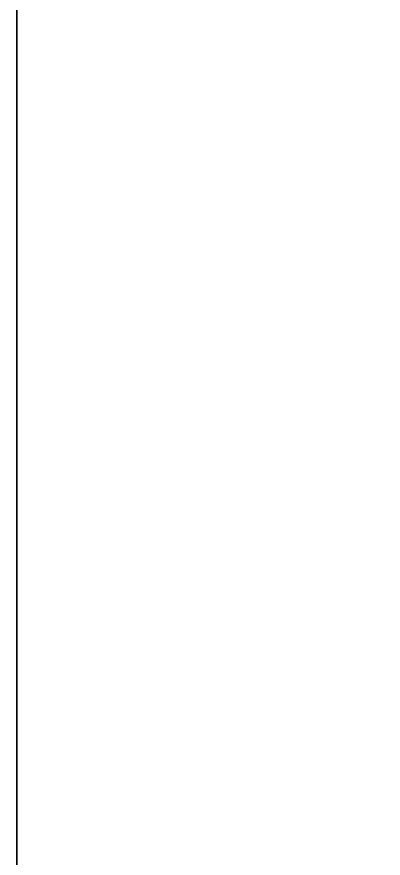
# Model space of a CAD drawing. Extents: x -1998 to 40, y -600 to 0.
# Drawn here: x -1998 to -1980.49, y -412.25 to -372 of the extents above; entities that cross this region are included whole.
import ezdxf

# ---------------------------------------------------------------- set-up
doc = ezdxf.new("R2010")
doc.units = 0

# ---------------------------------------------------------------- blocks, each defined once
blk = doc.blocks.new('rack tv terrero.bajo.Techo1', base_point=(1500, 0, 600))
at = {"layer": 'e-cerezo locarno H1632', "color": 0}
for points in [[(1500, 0, 600), (1500, 432, 600), (0, 432, 600), (0, 0, 600)], [(1500, 0, 582), (1500, 432, 582), (0, 432, 582), (0, 0, 582)]]:
    blk.add_3dface(points, dxfattribs=at)
at = {"layer": 'e-cerezp locarno', "color": 0}
blk.add_3dface([(0, 432, 582), (0, 0, 582), (0, 0, 600), (0, 432, 600)], dxfattribs=at)
blk = doc.blocks.new('rack tv terrero.bajo.Techo')
at = {"layer": 'e-cerezo locarno H1632'}
blk.add_blockref('rack tv terrero.bajo.Techo1', (1500, 0, 600), dxfattribs=at)
blk = doc.blocks.new('rack tv terrero.bajo')
at = {"layer": 'rack tv terrero.bajo.Techo'}
blk.add_blockref('rack tv terrero.bajo.Techo', (0, 0), dxfattribs=at)
blk = doc.blocks.new('rack tv terrero.lateral[1].Lateral Derecho1', base_point=(18, 0))
at = {"layer": 'e-cerezo locarno', "color": 0}
blk.add_3dface([(0, 450, 626), (0, 0, 626), (18, 0, 626), (18, 450, 626)], dxfattribs=at)
at = {"layer": 'e-cerezo locarno H1632', "color": 0}
blk.add_3dface([(0, 0), (0, 450), (0, 450, 626), (0, 0, 626)], dxfattribs=at)
at = {"layer": 'e-cerezp locarno', "color": 0}
blk.add_3dface([(0, 0), (0, 450), (18, 450), (18, 0)], dxfattribs=at)
blk = doc.blocks.new('rack tv terrero.lateral[1].Lateral Derecho')
at = {"layer": 'e-cerezo locarno H1632'}
blk.add_blockref('rack tv terrero.lateral[1].Lateral Derecho1', (18, 0), dxfattribs=at)
blk = doc.blocks.new('rack tv terrero.lateral[1]')
at = {"layer": 'rack tv terrero.lateral[1].Lateral Derecho'}
blk.add_blockref('rack tv terrero.lateral[1].Lateral Derecho', (0, 0), dxfattribs=at)

msp = doc.modelspace()

# ---------------------------------------------------------------- block references
for name, p in [('rack tv terrero.bajo', (-1998, -450, 44)), ('rack tv terrero.lateral[1]', (-1998, -450))]:
    msp.add_blockref(name, p)

doc.saveas('drawing.dxf')
